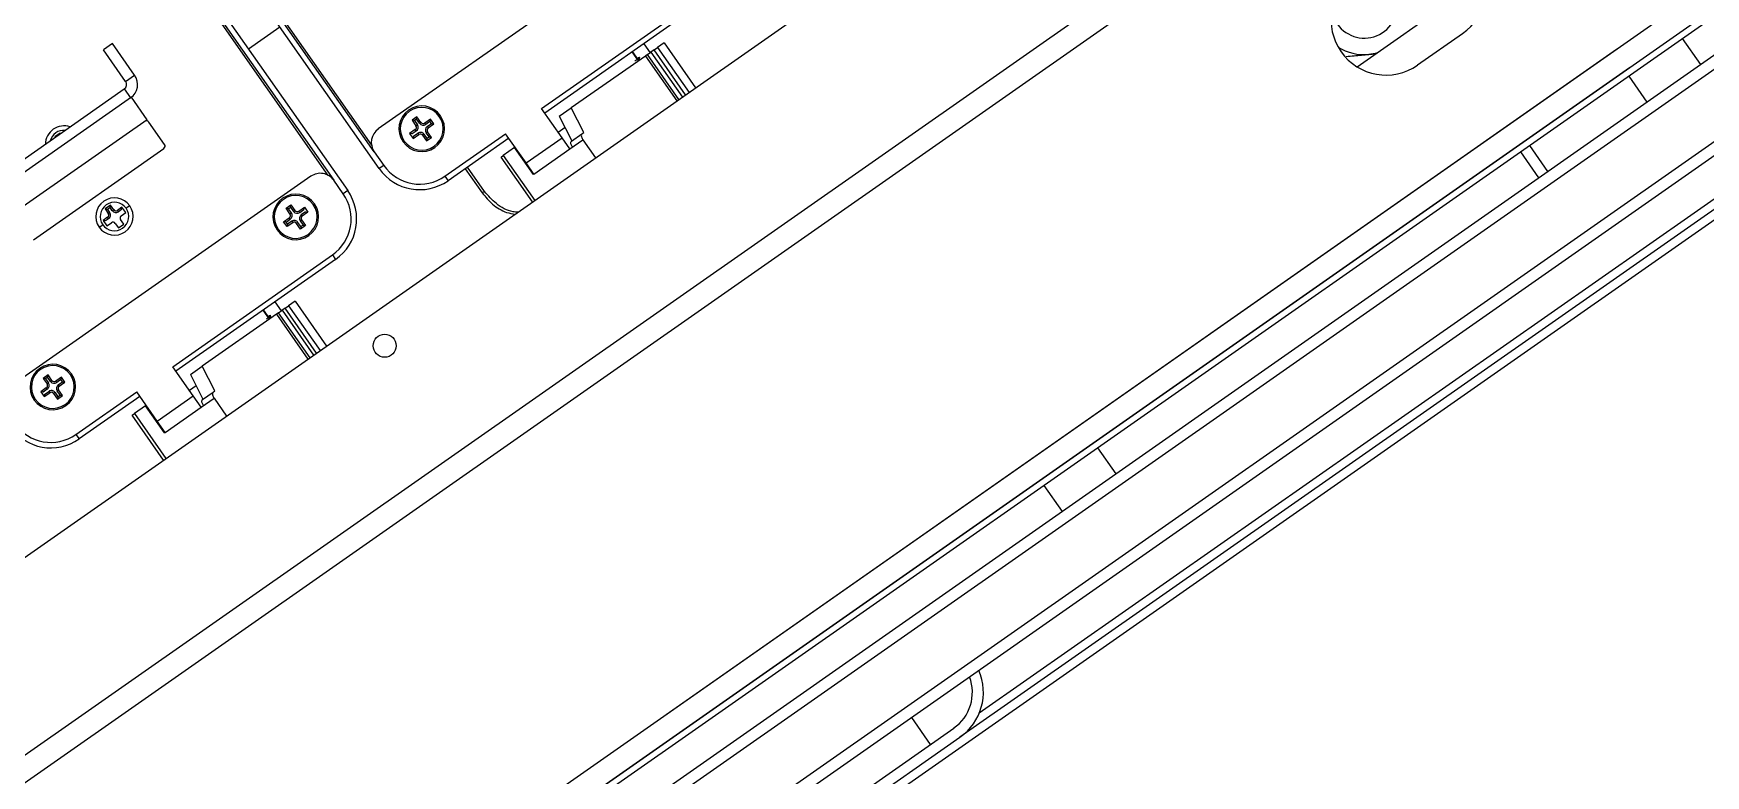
# Model space of a CAD drawing. Header units: millimetres. Extents: x 152904052 to 153933663, y 538271515 to 539240469.
# Drawn here: x 153466568.1 to 153466872.6, y 538579269 to 538579404.2 of the extents above; entities that cross this region are included whole.
import ezdxf

# ---------------------------------------------------------------- set-up
doc = ezdxf.new("R2010")
doc.units = ezdxf.units.MM
doc.layers.add('POWR', color=5, linetype='Continuous')

msp = doc.modelspace()

# ---------------------------------------------------------------- linework, layer by layer
at = {"layer": 'POWR', "color": 7}
for p, q in [((153465045.39, 538578202.63), (153467742.04, 538580090.84)), ((153465095.17, 538578168.15), (153467757.42, 538580032.27)), ((153465097.52, 538578164.79), (153467759.77, 538580028.91)), ((153467753.08, 538580022.77), (153466454.73, 538579113.65)), ((153466462.75, 538579236.09), (153466794.5, 538579468.39)), ((153467006.81, 538579465.06), (153466736.82, 538579276.01)), ((153465045.39, 538578202.63), (153466840.97, 538579459.91)), ((153465045.39, 538578202.63), (153466840.97, 538579459.91)), ((153465963.36, 538578850.4), (153466819.37, 538579449.79)), ((153466631.08, 538579379.6), (153466598.39, 538579426.29)), ((153466630.18, 538579382.63), (153466599.2, 538579426.86)), ((153466599.45, 538579427.03), (153466629.67, 538579383.87)), ((153466685.8, 538579425.24), (153466630.91, 538579386.81)), ((153466592.65, 538579422.27), (153466625.35, 538579375.58)), ((153466621.81, 538579378.36), (153466591.59, 538579421.53)), ((153466591.83, 538579421.7), (153466622.81, 538579377.47)), ((153466809.11, 538579398.14), (153466832.37, 538579414.43)), ((153466660.65, 538579390.54), (153466689.73, 538579410.9)), ((153466690.31, 538579410.08), (153466661.23, 538579389.72)), ((153466607.28, 538579401.39), (153466613.01, 538579405.4)), ((153466828.32, 538579404.17), (153466820.13, 538579398.44)), ((153465095.17, 538578168.15), (153466856.35, 538579401.34)), ((153465095.17, 538578168.15), (153466856.35, 538579401.34)), ((153466881.94, 538579403.14), (153465985.79, 538578775.65)), ((153466878.96, 538579403.62), (153465986.36, 538578778.62)), ((153466582.54, 538579402.37), (153466580.9, 538579401.23)), ((153466584.91, 538579395.49), (153466580.9, 538579401.23)), ((153466586.55, 538579396.64), (153466582.54, 538579402.37)), ((153466678.28, 538579399.22), (153466677.13, 538579400.85)), ((153466678.35, 538579399.26), (153466677.2, 538579400.9)), ((153466679.25, 538579402.34), (153466680.39, 538579400.7)), ((153466679.93, 538579400.37), (153466680.55, 538579400.81)), ((153466681.12, 538579401.21), (153466680.55, 538579400.81)), ((153466680.55, 538579400.81), (153466686.29, 538579392.62)), ((153466681.12, 538579401.21), (153466681.13, 538579401.21)), ((153466686.86, 538579393.02), (153466681.12, 538579401.21)), ((153466681.13, 538579401.21), (153466681.75, 538579401.65)), ((153466686.86, 538579393.02), (153466681.13, 538579401.21)), ((153466682.95, 538579402.49), (153466681.75, 538579401.65)), ((153466681.75, 538579401.65), (153466687.49, 538579393.46)), ((153466682.95, 538579402.49), (153466688.68, 538579394.3)), ((153466871.73, 538579398.55), (153466868.4, 538579403.31)), ((153465097.52, 538578164.79), (153466858.7, 538579397.98)), ((153465097.52, 538578164.79), (153466858.7, 538579397.98)), ((153466679.54, 538579400.1), (153466666.04, 538579390.65)), ((153466678.3, 538579399.85), (153466678.08, 538579399.65)), ((153466678.14, 538579399.73), (153466678.3, 538579399.85)), ((153466678.3, 538579399.85), (153466678.49, 538579399.92)), ((153466678.59, 538579399.43), (153466678.4, 538579399.44)), ((153466679.92, 538579400.37), (153466679.54, 538579400.1)), ((153466679.54, 538579400.1), (153466685.28, 538579391.91)), ((153466679.92, 538579400.37), (153466679.93, 538579400.37)), ((153466685.66, 538579392.18), (153466679.92, 538579400.37)), ((153466685.66, 538579392.18), (153466679.93, 538579400.37)), ((153466811.23, 538579400.39), (153466812.49, 538579400.5)), ((153466584.91, 538579395.49), (153466586.55, 538579396.64)), ((153466858.57, 538579396.42), (153466861.9, 538579391.67)), ((153466888.14, 538579394.3), (153465991.98, 538578766.8)), ((153466560.42, 538579377.12), (153466584.67, 538579394.1)), ((153466585.98, 538579392.58), (153466561.4, 538579375.37)), ((153466584.67, 538579394.1), (153466585.81, 538579392.46)), ((153466588.85, 538579388.48), (153466585.98, 538579392.58)), ((153466887.62, 538579391.37), (153465994.91, 538578766.29)), ((153466637.95, 538579389.05), (153466637.05, 538579388.42)), ((153466637.88, 538579388.62), (153466637.48, 538579388.34)), ((153466637.88, 538579388.62), (153466637.95, 538579389.05)), ((153466638.42, 538579387.85), (153466637.88, 538579388.62)), ((153466638.67, 538579388.02), (153466637.95, 538579389.05)), ((153466640.39, 538579388.62), (153466639.36, 538579387.9)), ((153466640.31, 538579388.19), (153466640.39, 538579388.62)), ((153466641.02, 538579387.72), (153466640.39, 538579388.62)), ((153466642.01, 538579389.09), (153466642.22, 538579389.23)), ((153466664.38, 538579385.21), (153466660.65, 538579390.54)), ((153466663.87, 538579389.13), (153466666.04, 538579390.65)), ((153466663.87, 538579389.13), (153466666.16, 538579384.63)), ((153466668.33, 538579386.15), (153466666.04, 538579390.65)), ((153466897.3, 538579386.43), (153465996.24, 538578755.5)), ((153466588.85, 538579388.48), (153466564.27, 538579371.27)), ((153466572.98, 538579386.04), (153466572, 538579385.35)), ((153466573.04, 538579385.95), (153466572.98, 538579386.04)), ((153466592, 538579383.97), (153466589.13, 538579388.07)), ((153466637.64, 538579386.7), (153466636.62, 538579385.98)), ((153466637.05, 538579385.9), (153466636.62, 538579385.98)), ((153466636.62, 538579385.98), (153466637.25, 538579385.08)), ((153466637.05, 538579388.42), (153466637.77, 538579387.39)), ((153466637.48, 538579388.34), (153466637.05, 538579388.42)), ((153466637.82, 538579386.44), (153466637.05, 538579385.9)), ((153466637.25, 538579385.08), (153466638.28, 538579385.8)), ((153466637.33, 538579385.51), (153466638.1, 538579386.05)), ((153466637.48, 538579388.34), (153466638.02, 538579387.57)), ((153466637.82, 538579386.44), (153466637.64, 538579386.7)), ((153466638.02, 538579387.57), (153466637.77, 538579387.39)), ((153466638.1, 538579386.05), (153466638.28, 538579385.8)), ((153466638.42, 538579387.85), (153466638.67, 538579388.02)), ((153466639.22, 538579385.85), (153466638.97, 538579385.67)), ((153466638.97, 538579385.67), (153466639.69, 538579384.65)), ((153466639.22, 538579385.85), (153466639.76, 538579385.08)), ((153466639.54, 538579387.65), (153466639.36, 538579387.9)), ((153466640.31, 538579388.19), (153466639.54, 538579387.65)), ((153466639.62, 538579386.13), (153466639.87, 538579386.3)), ((153466640.16, 538579385.35), (153466639.62, 538579386.13)), ((153466639.82, 538579387.25), (153466640.59, 538579387.79)), ((153466639.82, 538579387.25), (153466640, 538579387)), ((153466640.59, 538579385.28), (153466639.87, 538579386.3)), ((153466640, 538579387), (153466641.02, 538579387.72)), ((153466640.59, 538579387.79), (153466640.31, 538579388.19)), ((153466640.59, 538579387.79), (153466641.02, 538579387.72)), ((153466643.04, 538579378.21), (153466654.1, 538579385.95)), ((153466657.83, 538579380.62), (153466654.1, 538579385.95)), ((153466664.93, 538579387.06), (153466663.69, 538579386.2)), ((153466666.08, 538579384.57), (153466667.99, 538579385.91)), ((153466667.99, 538579385.91), (153466668.33, 538579386.15)), ((153466740.34, 538579280.43), (153466894.16, 538579388.14)), ((153466568.12, 538579366.64), (153466591.88, 538579383.28)), ((153466572, 538579385.35), (153466572.05, 538579385.27)), ((153466630.18, 538579382.63), (153466631.9, 538579380.17)), ((153466635.63, 538579384.61), (153466635.42, 538579384.47)), ((153466637.33, 538579385.51), (153466637.25, 538579385.08)), ((153466639.69, 538579384.65), (153466640.59, 538579385.28)), ((153466639.76, 538579385.08), (153466639.69, 538579384.65)), ((153466639.76, 538579385.08), (153466640.16, 538579385.35)), ((153466640.16, 538579385.35), (153466640.59, 538579385.28)), ((153466654.67, 538579385.13), (153466643.61, 538579377.39)), ((153466655.72, 538579383.42), (153466653.67, 538579381.99)), ((153466655.72, 538579383.42), (153466655.82, 538579383.49)), ((153466659.16, 538579378.51), (153466655.72, 538579383.42)), ((153466657.83, 538579380.62), (153466664.38, 538579385.21)), ((153466659.26, 538579378.58), (153466665.81, 538579383.17)), ((153466665.81, 538579383.17), (153466664.38, 538579385.21)), ((153466665.81, 538579383.17), (153466668.17, 538579384.82)), ((153466668.17, 538579384.82), (153466670.47, 538579381.54)), ((153466842.24, 538579377.91), (153466838.91, 538579382.66)), ((153466843.87, 538579379.05), (153466840.55, 538579383.8)), ((153466631.9, 538579380.17), (153466631.08, 538579379.6)), ((153466646.74, 538579379.57), (153466649.83, 538579375.15)), ((153466650.24, 538579375.44), (153466647.15, 538579379.86)), ((153466653.26, 538579381.7), (153466653.67, 538579381.99)), ((153466659, 538579373.51), (153466653.26, 538579381.7)), ((153466653.67, 538579381.99), (153466659.41, 538579373.8)), ((153466659.26, 538579378.58), (153466657.83, 538579380.62)), ((153466618.63, 538579378.2), (153466563.74, 538579339.77)), ((153466624.53, 538579375.01), (153466622.81, 538579377.47)), ((153466643.04, 538579378.21), (153466643.61, 538579377.39)), ((153466658.93, 538579378.84), (153466658.99, 538579378.96)), ((153466658.99, 538579378.75), (153466659.09, 538579378.82)), ((153466659.16, 538579378.51), (153466659.26, 538579378.58)), ((153466625.35, 538579375.58), (153466624.53, 538579375.01)), ((153466650.24, 538579375.44), (153466649.83, 538579375.15)), ((153466581.62, 538579370.73), (153466580.8, 538579370.15)), ((153466582.16, 538579372.93), (153466581.17, 538579372.24)), ((153466581.17, 538579372.24), (153466581.75, 538579371.42)), ((153466581.6, 538579372.17), (153466581.17, 538579372.24)), ((153466581.8, 538579370.47), (153466581.23, 538579370.08)), ((153466582.08, 538579372.5), (153466581.6, 538579372.17)), ((153466581.6, 538579372.17), (153466582, 538579371.6)), ((153466581.8, 538579370.47), (153466581.62, 538579370.73)), ((153466582, 538579371.6), (153466581.75, 538579371.42)), ((153466582.08, 538579372.5), (153466582.16, 538579372.93)), ((153466582.48, 538579371.93), (153466582.08, 538579372.5)), ((153466582.73, 538579372.11), (153466582.16, 538579372.93)), ((153466582.48, 538579371.93), (153466582.73, 538579372.11)), ((153466584.24, 538579372.56), (153466583.43, 538579371.99)), ((153466583.6, 538579371.74), (153466583.43, 538579371.99)), ((153466584.17, 538579372.13), (153466583.6, 538579371.74)), ((153466584.56, 538579369.49), (153466583.99, 538579370.31)), ((153466584.11, 538579371), (153466584.93, 538579371.58)), ((153466584.17, 538579372.13), (153466584.24, 538579372.56)), ((153466584.93, 538579371.58), (153466584.24, 538579372.56)), ((153466585.65, 538579372.82), (153466585, 538579372.36)), ((153466613.68, 538579369.92), (153466614.71, 538579370.64)), ((153466614.11, 538579372.36), (153466615.01, 538579372.99)), ((153466614.83, 538579371.33), (153466614.11, 538579372.36)), ((153466614.54, 538579372.28), (153466614.11, 538579372.36)), ((153466614.11, 538579369.84), (153466614.88, 538579370.38)), ((153466614.54, 538579372.28), (153466614.94, 538579372.56)), ((153466615.08, 538579371.51), (153466614.54, 538579372.28)), ((153466614.88, 538579370.38), (153466614.71, 538579370.64)), ((153466615.08, 538579371.51), (153466614.83, 538579371.33)), ((153466614.94, 538579372.56), (153466615.01, 538579372.99)), ((153466614.94, 538579372.56), (153466615.48, 538579371.79)), ((153466615.01, 538579372.99), (153466615.73, 538579371.96)), ((153466615.48, 538579371.79), (153466615.73, 538579371.96)), ((153466616.43, 538579371.84), (153466617.45, 538579372.56)), ((153466616.6, 538579371.59), (153466616.43, 538579371.84)), ((153466616.6, 538579371.59), (153466617.38, 538579372.13)), ((153466617.66, 538579371.73), (153466616.88, 538579371.19)), ((153466616.88, 538579371.19), (153466617.06, 538579370.94)), ((153466618.08, 538579371.66), (153466617.06, 538579370.94)), ((153466617.38, 538579372.13), (153466617.45, 538579372.56)), ((153466617.45, 538579372.56), (153466618.08, 538579371.66)), ((153466617.66, 538579371.73), (153466618.08, 538579371.66)), ((153466619.08, 538579373.02), (153466619.28, 538579373.17)), ((153466580.08, 538579368.92), (153466580.74, 538579369.37)), ((153466580.8, 538579370.15), (153466581.49, 538579369.17)), ((153466581.23, 538579370.08), (153466580.8, 538579370.15)), ((153466581.49, 538579369.17), (153466582.31, 538579369.74)), ((153466583.01, 538579369.62), (153466583.58, 538579368.8)), ((153466583.58, 538579368.8), (153466584.56, 538579369.49)), ((153466612.69, 538579368.55), (153466612.48, 538579368.41)), ((153466614.32, 538579369.02), (153466613.68, 538579369.92)), ((153466614.11, 538579369.84), (153466613.68, 538579369.92)), ((153466614.39, 538579369.45), (153466614.11, 538579369.84)), ((153466615.34, 538579369.74), (153466614.32, 538579369.02)), ((153466614.39, 538579369.45), (153466614.32, 538579369.02)), ((153466615.16, 538579369.99), (153466614.39, 538579369.45)), ((153466615.16, 538579369.99), (153466615.34, 538579369.74)), ((153466616.29, 538579369.79), (153466616.04, 538579369.61)), ((153466616.75, 538579368.59), (153466616.04, 538579369.61)), ((153466616.83, 538579369.02), (153466616.29, 538579369.79)), ((153466616.68, 538579370.07), (153466616.94, 538579370.24)), ((153466616.68, 538579370.07), (153466617.23, 538579369.29)), ((153466617.65, 538579369.22), (153466616.75, 538579368.59)), ((153466616.83, 538579369.02), (153466616.75, 538579368.59)), ((153466617.23, 538579369.29), (153466616.83, 538579369.02)), ((153466616.94, 538579370.24), (153466617.65, 538579369.22)), ((153466617.23, 538579369.29), (153466617.65, 538579369.22)), ((153466593.48, 538579343.5), (153466622.56, 538579363.87)), ((153466623.13, 538579363.05), (153466594.05, 538579342.69)), ((153466622.56, 538579363.87), (153466623.13, 538579363.05)), ((153466612.08, 538579355.3), (153466613.22, 538579353.67)), ((153466615.78, 538579355.45), (153466614.58, 538579354.62)), ((153466615.78, 538579355.45), (153466621.51, 538579347.26)), ((153466612.37, 538579353.07), (153466598.87, 538579343.62)), ((153466611.11, 538579352.18), (153466609.96, 538579353.82)), ((153466611.18, 538579352.23), (153466610.03, 538579353.87)), ((153466611.13, 538579352.81), (153466610.91, 538579352.62)), ((153466610.97, 538579352.69), (153466611.13, 538579352.81)), ((153466611.13, 538579352.81), (153466611.32, 538579352.89)), ((153466611.42, 538579352.4), (153466611.23, 538579352.4)), ((153466612.75, 538579353.34), (153466612.37, 538579353.07)), ((153466612.37, 538579353.07), (153466618.11, 538579344.88)), ((153466612.75, 538579353.34), (153466612.76, 538579353.34)), ((153466618.49, 538579345.15), (153466612.75, 538579353.34)), ((153466612.76, 538579353.34), (153466613.38, 538579353.78)), ((153466618.49, 538579345.15), (153466612.76, 538579353.34)), ((153466613.95, 538579354.18), (153466613.38, 538579353.78)), ((153466613.38, 538579353.78), (153466619.12, 538579345.59)), ((153466613.95, 538579354.18), (153466613.96, 538579354.18)), ((153466619.69, 538579345.99), (153466613.95, 538579354.18)), ((153466613.96, 538579354.18), (153466614.58, 538579354.62)), ((153466619.69, 538579345.99), (153466613.96, 538579354.18)), ((153466614.58, 538579354.62), (153466620.32, 538579346.43)), ((153466597.21, 538579338.18), (153466593.48, 538579343.5)), ((153466596.7, 538579342.1), (153466598.87, 538579343.62)), ((153466601.16, 538579339.12), (153466598.87, 538579343.62)), ((153466570.78, 538579342.01), (153466569.88, 538579341.38)), ((153466570.31, 538579341.31), (153466569.88, 538579341.38)), ((153466569.88, 538579341.38), (153466570.6, 538579340.36)), ((153466570.71, 538579341.59), (153466570.31, 538579341.31)), ((153466570.31, 538579341.31), (153466570.85, 538579340.54)), ((153466570.85, 538579340.54), (153466570.6, 538579340.36)), ((153466570.71, 538579341.59), (153466570.78, 538579342.01)), ((153466571.25, 538579340.81), (153466570.71, 538579341.59)), ((153466571.5, 538579340.99), (153466570.78, 538579342.01)), ((153466571.25, 538579340.81), (153466571.5, 538579340.99)), ((153466573.22, 538579341.58), (153466572.19, 538579340.87)), ((153466572.37, 538579340.62), (153466572.19, 538579340.87)), ((153466573.14, 538579341.16), (153466572.37, 538579340.62)), ((153466572.65, 538579340.22), (153466573.42, 538579340.76)), ((153466572.65, 538579340.22), (153466572.82, 538579339.97)), ((153466572.82, 538579339.97), (153466573.85, 538579340.68)), ((153466573.14, 538579341.16), (153466573.22, 538579341.58)), ((153466573.42, 538579340.76), (153466573.14, 538579341.16)), ((153466573.85, 538579340.68), (153466573.22, 538579341.58)), ((153466573.42, 538579340.76), (153466573.85, 538579340.68)), ((153466574.84, 538579342.05), (153466575.05, 538579342.2)), ((153466597.76, 538579340.03), (153466596.52, 538579339.16)), ((153466596.7, 538579342.1), (153466598.99, 538579337.6)), ((153466568.45, 538579337.58), (153466568.25, 538579337.43)), ((153466570.47, 538579339.66), (153466569.45, 538579338.95)), ((153466569.88, 538579338.87), (153466569.45, 538579338.95)), ((153466569.45, 538579338.95), (153466570.08, 538579338.05)), ((153466570.65, 538579339.41), (153466569.88, 538579338.87)), ((153466570.08, 538579338.05), (153466571.1, 538579338.76)), ((153466570.16, 538579338.47), (153466570.08, 538579338.05)), ((153466570.16, 538579338.47), (153466570.93, 538579339.01)), ((153466570.65, 538579339.41), (153466570.47, 538579339.66)), ((153466570.93, 538579339.01), (153466571.1, 538579338.76)), ((153466572.05, 538579338.82), (153466571.8, 538579338.64)), ((153466571.8, 538579338.64), (153466572.52, 538579337.62)), ((153466572.05, 538579338.82), (153466572.59, 538579338.04)), ((153466572.45, 538579339.09), (153466572.7, 538579339.27)), ((153466572.99, 538579338.32), (153466572.45, 538579339.09)), ((153466572.52, 538579337.62), (153466573.42, 538579338.25)), ((153466572.59, 538579338.04), (153466572.52, 538579337.62)), ((153466572.59, 538579338.04), (153466572.99, 538579338.32)), ((153466573.42, 538579338.25), (153466572.7, 538579339.27)), ((153466572.99, 538579338.32), (153466573.42, 538579338.25)), ((153466575.87, 538579331.17), (153466586.93, 538579338.92)), ((153466587.5, 538579338.1), (153466576.44, 538579330.35)), ((153466590.66, 538579333.59), (153466586.93, 538579338.92)), ((153466590.66, 538579333.59), (153466597.21, 538579338.18)), ((153466598.64, 538579336.13), (153466597.21, 538579338.18)), ((153466598.64, 538579336.13), (153466601, 538579337.78)), ((153466598.91, 538579337.54), (153466600.82, 538579338.88)), ((153466600.82, 538579338.88), (153466601.16, 538579339.12)), ((153466601, 538579337.78), (153466603.3, 538579334.51)), ((153466586.09, 538579334.67), (153466586.5, 538579334.96)), ((153466591.83, 538579326.48), (153466586.09, 538579334.67)), ((153466588.55, 538579336.39), (153466586.5, 538579334.96)), ((153466586.5, 538579334.96), (153466592.24, 538579326.76)), ((153466588.55, 538579336.39), (153466588.65, 538579336.46)), ((153466591.99, 538579331.47), (153466588.55, 538579336.39)), ((153466592.09, 538579331.54), (153466598.64, 538579336.13)), ((153466575.87, 538579331.17), (153466576.44, 538579330.35)), ((153466592.09, 538579331.54), (153466590.66, 538579333.59)), ((153466591.76, 538579331.8), (153466591.82, 538579331.93)), ((153466591.82, 538579331.72), (153466591.92, 538579331.79)), ((153466591.99, 538579331.47), (153466592.09, 538579331.54)), ((153466765.24, 538579323.99), (153466761.91, 538579328.74)), ((153466752.08, 538579321.86), (153466755.41, 538579317.11)), ((153466727.97, 538579279.58), (153466731.41, 538579274.67)), ((153466669.81, 538579231.53), (153466735.67, 538579277.65)), ((153466670.96, 538579229.9), (153466736.82, 538579276.01))]:
    msp.add_line(p, q, dxfattribs=at)
at = {"layer": 'POWR', "color": 7, "flags": 128}
msp.add_lwpolyline([(153466812.68, 538579400.64), (153466812.39, 538579400.57), (153466811.23, 538579400.39)], dxfattribs=at)
at = {"layer": 'POWR', "color": 7}
msp.add_circle((153466632.07, 538579347.33), 2.1, dxfattribs=at)
for centre, radius, start, end in [((153466822.58, 538579412.37), 10, 305, 125), ((153466814.39, 538579406.63), 10, 125, 305), ((153466810.45, 538579409.36), 6, 215, 101.4435), ((153466810.45, 538579409.36), 9, 237.9958, 275), ((153466584.09, 538579394.92), 1, 305, 35), ((153466584.09, 538579394.92), 3, 305, 35), ((153466638.82, 538579386.85), 4.15, 35, 215), ((153466638.82, 538579386.85), 3.9, 35, 215), ((153466638.82, 538579386.85), 4.15, 215, 35), ((153466638.82, 538579386.85), 3.9, 215, 35), ((153466573.69, 538579383.97), 3.4, 71.0319, 178.9681), ((153466573.69, 538579383.97), 2.6, 85.2849, 164.7151), ((153466588.72, 538579387.78), 0.5, 35, 125), ((153466632.64, 538579384.35), 3, 125, 215), ((153466637.36, 538579387.11), 0.5, 305, 35), ((153466637.36, 538579387.11), 0.807, 305, 35), ((153466638.56, 538579385.39), 0.807, 35, 125), ((153466638.56, 538579385.39), 0.5, 35, 125), ((153466639.08, 538579388.31), 0.807, 215, 305), ((153466639.08, 538579388.31), 0.5, 215, 305), ((153466640.28, 538579386.59), 0.807, 125, 215), ((153466640.28, 538579386.59), 0.5, 125, 215), ((153466591.59, 538579383.69), 0.5, 305, 35), ((153466638.45, 538579384.76), 9, 215, 305), ((153466638.45, 538579384.76), 8, 215, 305), ((153466620.35, 538579375.74), 3, 35, 125), ((153466582.87, 538579370.87), 3.4, 35, 215), ((153466582.87, 538579370.87), 2.6, 35, 215), ((153466615.88, 538579370.79), 4.15, 35, 215), ((153466615.88, 538579370.79), 3.9, 35, 215), ((153466617.97, 538579370.42), 8, 305, 35), ((153466617.97, 538579370.42), 9, 305, 35), ((153466582.87, 538579370.87), 3.4, 215, 35), ((153466582.87, 538579370.87), 2.6, 215, 35), ((153466581.34, 538579371.14), 0.5, 305, 35), ((153466581.34, 538579371.14), 0.807, 305, 35), ((153466583.14, 538579372.4), 0.807, 215, 305), ((153466583.14, 538579372.4), 0.5, 215, 305), ((153466584.4, 538579370.6), 0.5, 125, 215), ((153466615.88, 538579370.79), 4.15, 215, 35), ((153466615.88, 538579370.79), 3.9, 215, 35), ((153466614.42, 538579371.05), 0.5, 305, 35), ((153466614.42, 538579371.05), 0.807, 305, 35), ((153466616.14, 538579372.25), 0.807, 215, 305), ((153466616.14, 538579372.25), 0.5, 215, 305), ((153466617.35, 538579370.53), 0.807, 125, 215), ((153466617.35, 538579370.53), 0.5, 125, 215), ((153466582.6, 538579369.33), 0.5, 35, 125), ((153466615.63, 538579369.33), 0.807, 35, 125), ((153466615.63, 538579369.33), 0.5, 35, 125), ((153466571.65, 538579339.81), 4.15, 35, 215), ((153466571.65, 538579339.81), 3.9, 35, 215), ((153466571.65, 538579339.81), 4.15, 215, 35), ((153466571.65, 538579339.81), 3.9, 215, 35), ((153466570.19, 538579340.07), 0.5, 305, 35), ((153466570.19, 538579340.07), 0.807, 305, 35), ((153466571.91, 538579341.28), 0.807, 215, 305), ((153466571.91, 538579341.28), 0.5, 215, 305), ((153466573.11, 538579339.56), 0.807, 125, 215), ((153466573.11, 538579339.56), 0.5, 125, 215), ((153466571.39, 538579338.35), 0.807, 35, 125), ((153466571.39, 538579338.35), 0.5, 35, 125), ((153466571.28, 538579337.73), 9, 215, 305), ((153466571.28, 538579337.73), 8, 215, 305), ((153466731.08, 538579284.2), 10, 305, 23.463), ((153466731.08, 538579284.2), 8, 305, 20.5225)]:
    msp.add_arc(centre, radius, start, end, dxfattribs=at)
for points, knots in [([(153466678.47, 538579399.89), (153466678.47, 538579399.88), (153466678.46, 538579399.85), (153466678.19, 538579399.61), (153466677.83, 538579399.32), (153466677.64, 538579399.17)], [0, 0, 0, 0, 0.212902, 0.581197, 1, 1, 1, 1]), ([(153466678.35, 538579399.5), (153466678.38, 538579399.57), (153466678.43, 538579399.71), (153466678.47, 538579399.84), (153466678.5, 538579399.91)], [0, 0, 0, 0, 0.4998935, 1, 1, 1, 1]), ([(153466678.39, 538579399.43), (153466678.4, 538579399.43), (153466678.42, 538579399.44), (153466678.41, 538579399.42), (153466678.39, 538579399.41)], [0, 0, 0, 0, 0.234258, 1, 1, 1, 1]), ([(153466807.11, 538579400.03), (153466807.6, 538579400.08), (153466808.95, 538579400.19), (153466810.34, 538579400.32), (153466811.23, 538579400.39)], [0, 0, 0, 0, 0.364312, 1, 1, 1, 1]), ([(153466667.99, 538579385.91), (153466667.95, 538579385.86), (153466667.85, 538579385.75), (153466667.88, 538579385.44), (153466667.99, 538579385.1), (153466668.11, 538579384.91), (153466668.17, 538579384.82)], [0, 0, 0, 0, 0.273241, 0.566326, 0.7921708, 1, 1, 1, 1]), ([(153466666.26, 538579383.48), (153466666.21, 538579383.56), (153466666.11, 538579383.72), (153466666, 538579383.98), (153466665.95, 538579384.23), (153466665.97, 538579384.45), (153466666.04, 538579384.53), (153466666.08, 538579384.57)], [0, 0, 0, 0, 0.174736, 0.363548, 0.559692, 0.78787, 1, 1, 1, 1]), ([(153466649.83, 538579375.15), (153466650.43, 538579374.45), (153466651.66, 538579372.98), (153466653.79, 538579371.64), (153466655.28, 538579371.36), (153466655.79, 538579371.26)], [0, 0, 0, 0, 0.3792093, 0.7874211, 1, 1, 1, 1]), ([(153466656.33, 538579371.64), (153466656.03, 538579371.66), (153466654.62, 538579371.79), (153466652.34, 538579373.03), (153466650.92, 538579374.66), (153466650.24, 538579375.44)], [0, 0, 0, 0, 0.11922, 0.576763, 1, 1, 1, 1]), ([(153466611.3, 538579352.86), (153466611.3, 538579352.85), (153466611.29, 538579352.82), (153466611.02, 538579352.58), (153466610.66, 538579352.29), (153466610.47, 538579352.14)], [0, 0, 0, 0, 0.212902, 0.581197, 1, 1, 1, 1]), ([(153466610.91, 538579352.26), (153466611, 538579352.3), (153466611.17, 538579352.39), (153466611.25, 538579352.42), (153466611.23, 538579352.38), (153466611.22, 538579352.37)], [0, 0, 0, 0, 0.402272, 0.802406, 1, 1, 1, 1]), ([(153466611.18, 538579352.47), (153466611.21, 538579352.54), (153466611.26, 538579352.67), (153466611.3, 538579352.81), (153466611.33, 538579352.88)], [0, 0, 0, 0, 0.499894, 1, 1, 1, 1]), ([(153466599.09, 538579336.45), (153466599.04, 538579336.52), (153466598.94, 538579336.69), (153466598.83, 538579336.94), (153466598.78, 538579337.2), (153466598.8, 538579337.42), (153466598.87, 538579337.5), (153466598.91, 538579337.54)], [0, 0, 0, 0, 0.1747357, 0.3635479, 0.5596916, 0.7878702, 1, 1, 1, 1]), ([(153466600.82, 538579338.88), (153466600.78, 538579338.83), (153466600.68, 538579338.72), (153466600.71, 538579338.4), (153466600.82, 538579338.07), (153466600.94, 538579337.88), (153466601, 538579337.78)], [0, 0, 0, 0, 0.273241, 0.566326, 0.792171, 1, 1, 1, 1])]:
    msp.add_open_spline(points, degree=3, knots=knots, dxfattribs=at)

doc.saveas('drawing.dxf')
